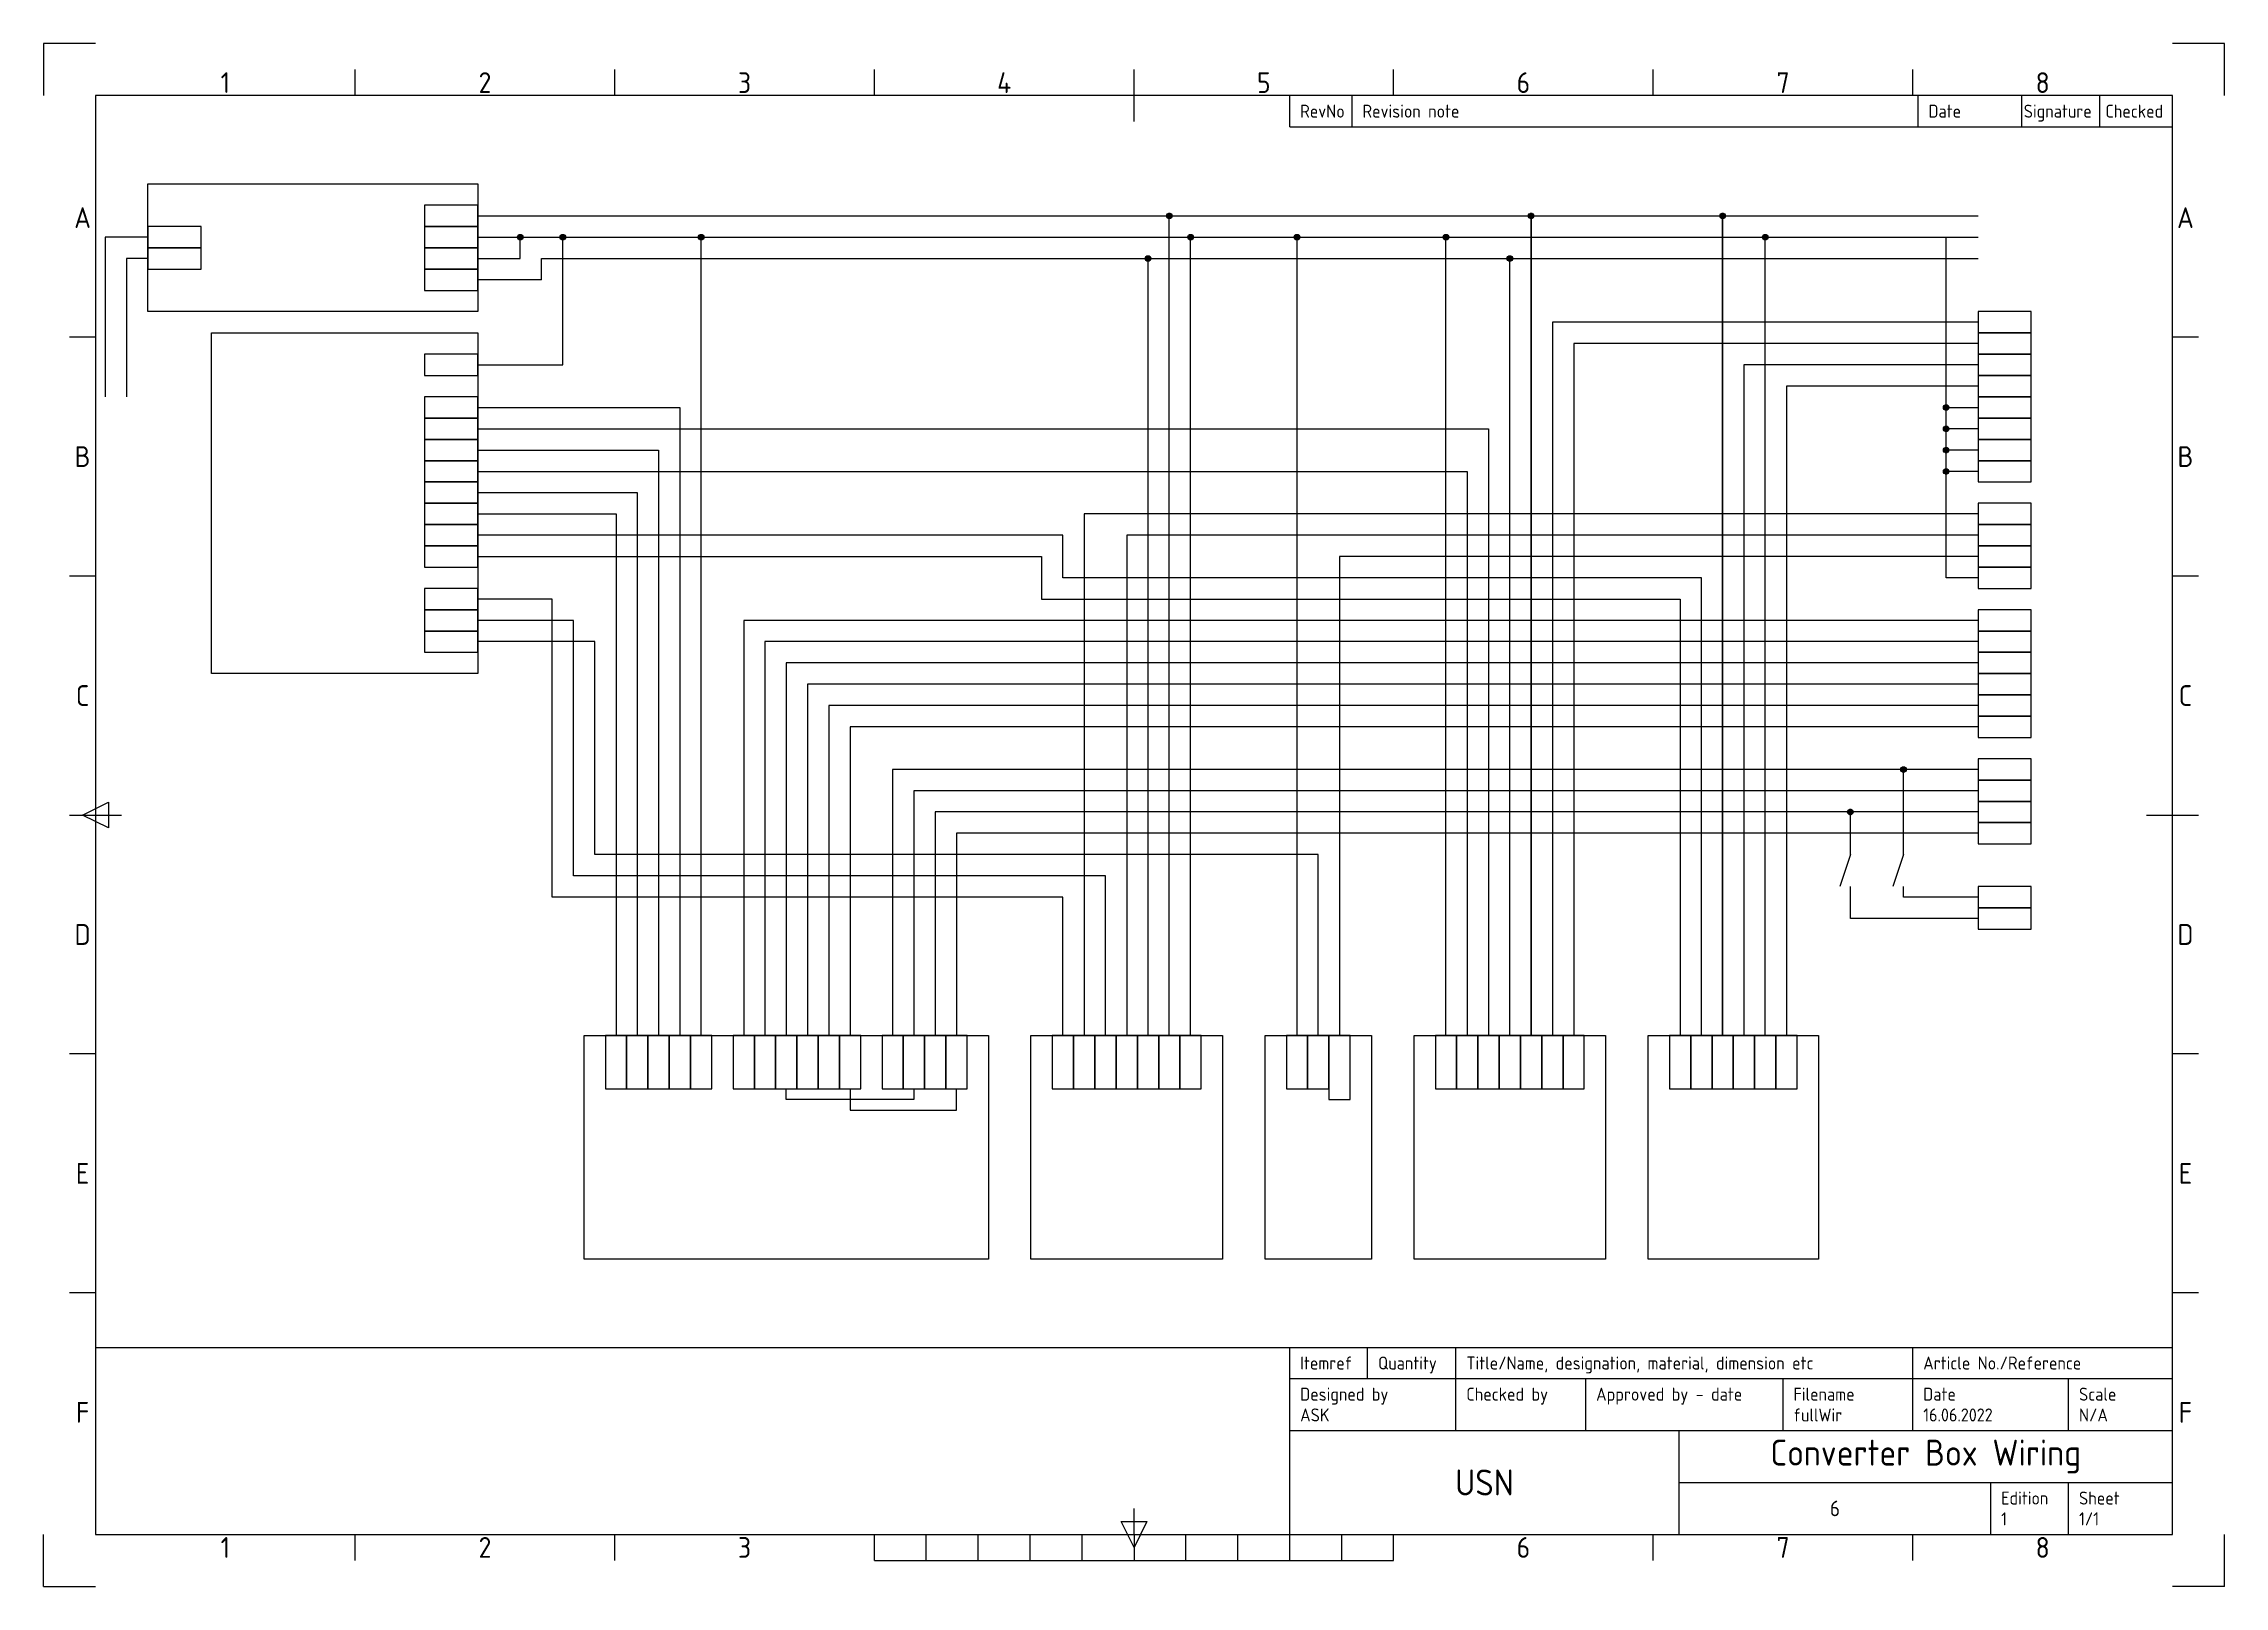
# Paper-space layout 'IEC A3 Title Block' of a CAD drawing. Header units: millimetres. Extents: x 0 to 420, y 0 to 297.
# The model-space entities are those that its viewports show. They can reach past a viewport. Long polylines and large blocks are cut down to what shows.
import ezdxf
from ezdxf.enums import TextEntityAlignment as Align

# ---------------------------------------------------------------- set-up
doc = ezdxf.new("R2010")
doc.units = ezdxf.units.MM
doc.header["$LTSCALE"] = 6
for name, color, linetype in [('1_24V', 92, 'Continuous'), ('1_AI', 210, 'Continuous'), ('1_AO', 30, 'Continuous'), ('1_ArdSign', 2, 'Continuous'), ('1_GND', 7, 'Continuous'), ('1_OutSign', 4, 'Continuous'), ('1_PM15V', 1, 'Continuous'), ('BLU_0.5mm^2', 5, 'Continuous'), ('FRAME025', 7, 'Continuous'), ('FRAME050', 6, 'Continuous'), ('FRAME070', 5, 'Continuous'), ('FRAME200', 8, 'Continuous'), ('TB', 7, 'Continuous')]:
    doc.layers.add(name, color=color, linetype=linetype)
doc.styles.add('ISOCP', font='isocp.shx')

# ---------------------------------------------------------------- blocks, each defined once
blk = doc.blocks.new('ISO_A3')
at = {"layer": 'FRAME050'}
for p, q in [((60, 287), (60, 292)), ((110, 287), (110, 292)), ((160, 287), (160, 292)), ((210, 282), (210, 292)), ((260, 287), (260, 292)), ((310, 287), (310, 292)), ((360, 287), (360, 292)), ((10, 240.5), (5, 240.5)), ((415, 240.5), (410, 240.5)), ((10, 194.5), (5, 194.5)), ((415, 194.5), (410, 194.5)), ((5, 148.5), (15, 148.5)), ((7.5, 148.5), (12.5, 151)), ((12.5, 146), (7.5, 148.5)), ((12.5, 151), (12.5, 146)), ((405, 148.5), (415, 148.5)), ((10, 102.5), (5, 102.5)), ((415, 102.5), (410, 102.5)), ((10, 56.5), (5, 56.5)), ((415, 56.5), (410, 56.5)), ((210, 10), (210, 15)), ((60, 5), (60, 10)), ((110, 5), (110, 10)), ((160, 5), (160, 10)), ((170, 5), (170, 10)), ((180, 5), (180, 10)), ((190, 5), (190, 10)), ((200, 5), (200, 10)), ((210, 7.5), (207.5, 12.5)), ((207.5, 12.5), (212.5, 12.5)), ((212.5, 12.5), (210, 7.5)), ((210, 10), (210, 5)), ((220, 5), (220, 10)), ((230, 5), (230, 10)), ((240, 5), (240, 10)), ((250, 5), (250, 10)), ((260, 5), (260, 10)), ((310, 5), (310, 10)), ((360, 5), (360, 10)), ((160, 5), (260, 5))]:
    blk.add_line(p, q, dxfattribs=at)
at = {"layer": 'FRAME070'}
for p, q in [((410, 287), (10, 287)), ((10, 287), (10, 10)), ((240, 281), (240, 287)), ((252, 281), (252, 287)), ((361, 281), (361, 287)), ((381, 281), (381, 287)), ((396, 281), (396, 287)), ((410, 10), (410, 287)), ((240, 281), (410, 281)), ((240, 46), (410, 46)), ((240, 40), (240, 46)), ((255, 40), (255, 46)), ((272, 40), (272, 46)), ((360, 40), (360, 46)), ((240, 40), (410, 40)), ((240, 10), (240, 40)), ((272, 30), (272, 40)), ((297, 30), (297, 40)), ((335, 30), (335, 40)), ((360, 30), (360, 40)), ((390, 30), (390, 40)), ((240, 30), (410, 30)), ((315, 10), (315, 30)), ((315, 20), (410, 20)), ((375, 10), (375, 20)), ((390, 10), (390, 20)), ((10, 10), (410, 10))]:
    blk.add_line(p, q, dxfattribs=at)
at = {"layer": 'FRAME200'}
for p, q in [((10, 297), (0, 297)), ((0, 297), (0, 287)), ((420, 297), (410, 297)), ((420, 287), (420, 297)), ((0, 0), (0, 10)), ((420, 0), (420, 10)), ((0, 0), (10, 0)), ((420, 0), (410, 0))]:
    blk.add_line(p, q, dxfattribs=at)
at = {"layer": 'FRAME025', "style": 'ISOCP'}
for s, p in [('RevNo', (242, 284)), ('Revision note', (254, 284)), ('Date', (363, 284)), ('Signature', (381.36, 284)), ('Checked', (397.08, 284)), ('Itemref', (242, 43)), ('Quantity', (257, 43)), ('Title/Name, designation, material, dimension etc', (274, 43)), ('Article No./Reference', (362, 43)), ('Designed by', (242, 37)), ('Checked by', (274, 37)), ('Approved by - date', (299, 37)), ('Filename', (337, 37)), ('Date', (362, 37)), ('Scale', (392, 37)), ('Edition', (377, 17)), ('Sheet', (392, 17))]:
    blk.add_text(s, height=2.5, dxfattribs=at).set_placement(p, align=Align.MIDDLE_LEFT)
at = {"layer": 'FRAME025', "style": 'ISOCP', "flags": 8}
for tag, p in [('DESIGNED_BY', (242, 33)), ('CHECKED_BY', (274, 33)), ('APPROVED_BY_DATE', (299, 33)), ('FILENAME', (337, 33)), ('DATE', (362, 33)), ('SCALE', (392, 33)), ('EDITION', (377, 13)), ('SHEET', (392, 13))]:
    blk.add_attdef(tag, text='', height=2.5, dxfattribs=at).set_placement(p, align=Align.MIDDLE_LEFT)
at = {"layer": 'FRAME050', "style": 'ISOCP'}
for s, p in [('1', (35, 289.5)), ('2', (85, 289.5)), ('3', (135, 289.5)), ('4', (185, 289.5)), ('5', (235, 289.5)), ('6', (285, 289.5)), ('7', (335, 289.5)), ('8', (385, 289.5)), ('A', (7.5, 263.5)), ('A', (412.5, 263.5)), ('B', (7.5, 217.5)), ('B', (412.5, 217.5)), ('C', (7.5, 171.5)), ('C', (412.5, 171.5)), ('D', (7.5, 125.5)), ('D', (412.5, 125.5)), ('E', (7.5, 79.5)), ('E', (412.5, 79.5)), ('F', (7.5, 33.5)), ('F', (412.5, 33.5)), ('1', (35, 7.5)), ('2', (85, 7.5)), ('3', (135, 7.5)), ('6', (285, 7.5)), ('7', (335, 7.5)), ('8', (385, 7.5))]:
    blk.add_text(s, height=4, dxfattribs=at).set_placement(p, align=Align.MIDDLE)
at = {"layer": 'FRAME050', "style": 'ISOCP', "flags": 8}
for tag, height, p in [('TITLE', 5, (362.5, 25)), ('OWNER', 5, (277.5, 20)), ('DRAWING_NUMBER', 3, (345, 15))]:
    blk.add_attdef(tag, text='', height=height, dxfattribs=at).set_placement(p, align=Align.MIDDLE)
at = {"layer": 'TB', "style": 'ISOCP', "flags": 9}
for tag in ['MINX', 'MINY', 'MAXX', 'MAXY']:
    blk.add_attdef(tag, (0, 0), '', height=2.5, dxfattribs=at)

msp = doc.modelspace()

# ---------------------------------------------------------------- linework, layer by layer
for points in [[(34.33, 220), (96.33, 220), (96.33, 196), (34.33, 196)], [(86.33, 212), (96.33, 212), (96.33, 216), (86.33, 216)], [(34.33, 208), (44.33, 208), (44.33, 212), (34.33, 212)], [(86.33, 208), (96.33, 208), (96.33, 212), (86.33, 212)], [(34.33, 204), (44.33, 204), (44.33, 208), (34.33, 208)], [(86.33, 204), (96.33, 204), (96.33, 208), (86.33, 208)], [(86.33, 200), (96.33, 200), (96.33, 204), (86.33, 204)], [(378.33, 192), (388.33, 192), (388.33, 196), (378.33, 196)], [(46.33, 192), (96.33, 192), (96.33, 128), (46.33, 128)], [(378.33, 188), (388.33, 188), (388.33, 192), (378.33, 192)], [(86.33, 184), (96.33, 184), (96.33, 188), (86.33, 188)], [(378.33, 184), (388.33, 184), (388.33, 188), (378.33, 188)], [(378.33, 180), (388.33, 180), (388.33, 184), (378.33, 184)], [(86.33, 176), (96.33, 176), (96.33, 180), (86.33, 180)], [(378.33, 176), (388.33, 176), (388.33, 180), (378.33, 180)], [(86.33, 172), (96.33, 172), (96.33, 176), (86.33, 176)], [(378.33, 172), (388.33, 172), (388.33, 176), (378.33, 176)], [(86.33, 168), (96.33, 168), (96.33, 172), (86.33, 172)], [(378.33, 168), (388.33, 168), (388.33, 172), (378.33, 172)], [(86.33, 164), (96.33, 164), (96.33, 168), (86.33, 168)], [(86.33, 160), (96.33, 160), (96.33, 164), (86.33, 164)], [(378.33, 164), (388.33, 164), (388.33, 168), (378.33, 168)], [(86.33, 156), (96.33, 156), (96.33, 160), (86.33, 160)], [(378.33, 156), (388.33, 156), (388.33, 160), (378.33, 160)], [(86.33, 152), (96.33, 152), (96.33, 156), (86.33, 156)], [(378.33, 152), (388.33, 152), (388.33, 156), (378.33, 156)], [(86.33, 148), (96.33, 148), (96.33, 152), (86.33, 152)], [(378.33, 148), (388.33, 148), (388.33, 152), (378.33, 152)], [(378.33, 144), (388.33, 144), (388.33, 148), (378.33, 148)], [(86.33, 140), (96.33, 140), (96.33, 144), (86.33, 144)], [(86.33, 136), (96.33, 136), (96.33, 140), (86.33, 140)], [(378.33, 136), (388.33, 136), (388.33, 140), (378.33, 140)], [(86.33, 132), (96.33, 132), (96.33, 136), (86.33, 136)], [(378.33, 132), (388.33, 132), (388.33, 136), (378.33, 136)], [(378.33, 128), (388.33, 128), (388.33, 132), (378.33, 132)], [(378.33, 124), (388.33, 124), (388.33, 128), (378.33, 128)], [(378.33, 120), (388.33, 120), (388.33, 124), (378.33, 124)], [(378.33, 116), (388.33, 116), (388.33, 120), (378.33, 120)], [(378.33, 108), (388.33, 108), (388.33, 112), (378.33, 112)], [(378.33, 104), (388.33, 104), (388.33, 108), (378.33, 108)], [(378.33, 100), (388.33, 100), (388.33, 104), (378.33, 104)], [(378.33, 96), (388.33, 96), (388.33, 100), (378.33, 100)], [(378.33, 84), (388.33, 84), (388.33, 88), (378.33, 88)], [(378.33, 80), (388.33, 80), (388.33, 84), (378.33, 84)], [(192.33, 60), (192.33, 18), (116.33, 18), (116.33, 60)], [(120.33, 60), (120.33, 50), (124.33, 50), (124.33, 60)], [(124.33, 60), (124.33, 50), (128.33, 50), (128.33, 60)], [(128.33, 60), (128.33, 50), (132.33, 50), (132.33, 60)], [(132.33, 60), (132.33, 50), (136.33, 50), (136.33, 60)], [(136.33, 60), (136.33, 50), (140.33, 50), (140.33, 60)], [(144.33, 60), (144.33, 50), (148.33, 50), (148.33, 60)], [(148.33, 60), (148.33, 50), (152.33, 50), (152.33, 60)], [(152.33, 60), (152.33, 50), (156.33, 50), (156.33, 60)], [(156.33, 60), (156.33, 50), (160.33, 50), (160.33, 60)], [(160.33, 60), (160.33, 50), (164.33, 50), (164.33, 60)], [(164.33, 60), (164.33, 50), (168.33, 50), (168.33, 60)], [(172.33, 60), (172.33, 50), (176.33, 50), (176.33, 60)], [(176.33, 60), (176.33, 50), (180.33, 50), (180.33, 60)], [(180.33, 60), (180.33, 50), (184.33, 50), (184.33, 60)], [(184.33, 60), (184.33, 50), (188.33, 50), (188.33, 60)], [(236.33, 60), (236.33, 18), (200.33, 18), (200.33, 60)], [(204.33, 60), (204.33, 50), (208.33, 50), (208.33, 60)], [(208.33, 60), (208.33, 50), (212.33, 50), (212.33, 60)], [(212.33, 60), (212.33, 50), (216.33, 50), (216.33, 60)], [(216.33, 60), (216.33, 50), (220.33, 50), (220.33, 60)], [(220.33, 60), (220.33, 50), (224.33, 50), (224.33, 60)], [(224.33, 60), (224.33, 50), (228.33, 50), (228.33, 60)], [(228.33, 60), (228.33, 50), (232.33, 50), (232.33, 60)], [(264.33, 60), (264.33, 18), (244.33, 18), (244.33, 60)], [(248.33, 60), (248.33, 50), (252.33, 50), (252.33, 60)], [(252.33, 60), (252.33, 50), (256.33, 50), (256.33, 60)], [(256.33, 60), (256.33, 48), (260.33, 48), (260.33, 60)], [(308.33, 18), (272.33, 18), (272.33, 60), (308.33, 60)], [(276.33, 60), (276.33, 50), (280.33, 50), (280.33, 60)], [(280.33, 60), (280.33, 50), (284.33, 50), (284.33, 60)], [(284.33, 60), (284.33, 50), (288.33, 50), (288.33, 60)], [(288.33, 60), (288.33, 50), (292.33, 50), (292.33, 60)], [(292.33, 60), (292.33, 50), (296.33, 50), (296.33, 60)], [(296.33, 60), (296.33, 50), (300.33, 50), (300.33, 60)], [(300.33, 60), (300.33, 50), (304.33, 50), (304.33, 60)], [(348.33, 18), (316.33, 18), (316.33, 60), (348.33, 60)], [(320.33, 60), (320.33, 50), (324.33, 50), (324.33, 60)], [(324.33, 60), (324.33, 50), (328.33, 50), (328.33, 60)], [(328.33, 60), (328.33, 50), (332.33, 50), (332.33, 60)], [(332.33, 60), (332.33, 50), (336.33, 50), (336.33, 60)], [(336.33, 60), (336.33, 50), (340.33, 50), (340.33, 60)], [(340.33, 60), (340.33, 50), (344.33, 50), (344.33, 60)]]:
    msp.add_lwpolyline(points, close=True)
at = {"layer": '1_24V'}
for p, q in [((364.33, 94), (364.33, 110)), ((354.33, 94), (354.33, 102)), ((354.33, 94), (352.33, 88)), ((364.33, 94), (362.33, 88))]:
    msp.add_line(p, q, dxfattribs=at)
for points in [[(378.33, 110), (174.33, 110), (174.33, 60)], [(378.33, 102), (182.33, 102), (182.33, 60)], [(378.33, 82), (354.33, 82), (354.33, 88)], [(378.33, 86), (364.33, 86), (364.33, 88)]]:
    msp.add_lwpolyline(points, dxfattribs=at)
for centre, radius in [((364.33, 109.99), 0.52), ((364.33, 109.99), 0.48), ((364.34, 109.99), 0.44), ((364.34, 109.98), 0.4), ((364.33, 109.99), 0.36), ((364.33, 109.99), 0.32), ((364.33, 109.99), 0.28), ((364.33, 109.99), 0.24), ((364.33, 109.99), 0.2), ((364.33, 109.99), 0.02), ((354.33, 101.99), 0.52), ((354.33, 101.99), 0.48), ((354.34, 101.99), 0.44), ((354.34, 101.98), 0.4), ((354.33, 101.99), 0.36), ((354.33, 101.99), 0.32), ((354.33, 101.99), 0.28), ((354.33, 101.99), 0.24), ((354.33, 101.99), 0.2), ((354.33, 101.99), 0.02)]:
    msp.add_circle(centre, radius, dxfattribs=at)
at = {"layer": '1_AI'}
for p, q in [((378.33, 150), (258.33, 150)), ((258.33, 150), (258.33, 60))]:
    msp.add_line(p, q, dxfattribs=at)
for points in [[(378.33, 158), (210.33, 158), (210.33, 60)], [(378.33, 154), (218.33, 154), (218.33, 60)]]:
    msp.add_lwpolyline(points, dxfattribs=at)
at = {"layer": '1_AO'}
for points in [[(378.33, 194), (298.33, 194), (298.33, 60)], [(378.33, 190), (302.33, 190), (302.33, 60)], [(378.33, 186), (334.33, 186), (334.33, 60)], [(378.33, 182), (342.33, 182), (342.33, 60)]]:
    msp.add_lwpolyline(points, dxfattribs=at)
at = {"layer": '1_ArdSign', "color": 42}
for p, q in [((206.33, 154), (96.33, 154)), ((206.33, 146), (206.33, 154)), ((96.33, 150), (202.33, 150)), ((326.33, 146), (206.33, 146)), ((326.33, 60), (326.33, 146)), ((202.33, 142), (322.33, 142)), ((322.33, 142), (322.33, 60))]:
    msp.add_line(p, q, dxfattribs=at)
at = {"layer": '1_ArdSign'}
msp.add_line((202.33, 150), (202.33, 142), dxfattribs=at)
for points in [[(96.33, 178), (134.33, 178), (134.33, 60)], [(96.33, 170), (130.33, 170), (130.33, 60)], [(96.33, 162), (126.33, 162), (126.33, 60)], [(96.33, 158), (122.33, 158), (122.33, 60)]]:
    msp.add_lwpolyline(points, dxfattribs=at)
at = {"layer": '1_ArdSign', "color": 42}
for points in [[(96.33, 174), (286.33, 174), (286.33, 60)], [(96.33, 166), (282.33, 166), (282.33, 60)]]:
    msp.add_lwpolyline(points, dxfattribs=at)
at = {"layer": '1_ArdSign', "color": 171}
for points in [[(206.33, 60), (206.33, 86), (110.33, 86), (110.33, 142), (96.33, 142)], [(214.33, 60), (214.33, 90), (114.33, 90), (114.33, 138), (96.33, 138)], [(254.33, 60), (254.33, 94), (118.33, 94), (118.33, 134), (96.33, 134)]]:
    msp.add_lwpolyline(points, dxfattribs=at)
at = {"layer": '1_GND'}
for p, q in [((138.33, 60), (138.33, 210)), ((230.33, 60), (230.33, 210)), ((250.33, 60), (250.33, 210)), ((278.33, 60), (278.33, 210)), ((338.33, 60), (338.33, 210)), ((372.33, 178), (372.33, 210)), ((378.33, 174), (372.33, 174)), ((378.33, 170), (372.33, 170)), ((378.33, 166), (372.33, 166)), ((378.33, 118), (370.33, 118))]:
    msp.add_line(p, q, dxfattribs=at)
for points in [[(96.33, 210), (104.33, 210), (104.33, 210), (378.33, 210)], [(96.33, 206), (104.33, 206), (104.33, 210)], [(96.33, 186), (112.33, 186), (112.33, 210)], [(378.33, 146), (372.33, 146), (372.33, 178), (378.33, 178)], [(378.33, 130), (154.33, 130), (154.33, 60)], [(378.33, 130), (372.33, 130)], [(378.33, 118), (166.33, 118), (166.33, 60)], [(378.33, 106), (178.33, 106), (178.33, 60)], [(378.33, 98), (186.33, 98), (186.33, 60)], [(178.33, 50), (178.33, 48), (154.33, 48), (154.33, 50)], [(166.33, 50), (166.33, 46), (186.33, 46), (186.33, 50)]]:
    msp.add_lwpolyline(points, dxfattribs=at)
for centre, radius in [((104.33, 209.99), 0.52), ((104.33, 209.99), 0.48), ((104.34, 209.99), 0.44), ((104.34, 209.98), 0.4), ((104.33, 209.99), 0.36), ((104.33, 209.99), 0.32), ((104.33, 209.99), 0.28), ((104.33, 209.99), 0.24), ((104.33, 209.99), 0.2), ((104.33, 209.99), 0.02), ((112.33, 209.99), 0.52), ((112.33, 209.99), 0.48), ((112.34, 209.99), 0.44), ((112.34, 209.98), 0.4), ((112.33, 209.99), 0.36), ((112.33, 209.99), 0.32), ((112.33, 209.99), 0.28), ((112.33, 209.99), 0.24), ((112.33, 209.99), 0.2), ((112.33, 209.99), 0.02), ((138.33, 209.99), 0.52), ((138.33, 209.99), 0.48), ((138.34, 209.99), 0.44), ((138.34, 209.98), 0.4), ((138.33, 209.99), 0.36), ((138.33, 209.99), 0.32), ((138.33, 209.99), 0.28), ((138.33, 209.99), 0.24), ((138.33, 209.99), 0.2), ((138.33, 209.99), 0.02), ((230.33, 209.99), 0.52), ((230.33, 209.99), 0.48), ((230.34, 209.99), 0.44), ((230.34, 209.98), 0.4), ((230.33, 209.99), 0.36), ((230.33, 209.99), 0.32), ((230.33, 209.99), 0.28), ((230.33, 209.99), 0.24), ((230.33, 209.99), 0.2), ((230.33, 209.99), 0.02), ((250.33, 209.99), 0.52), ((250.33, 209.99), 0.48), ((250.34, 209.99), 0.44), ((250.34, 209.98), 0.4), ((250.33, 209.99), 0.36), ((250.33, 209.99), 0.32), ((250.33, 209.99), 0.28), ((250.33, 209.99), 0.24), ((250.33, 209.99), 0.2), ((250.33, 209.99), 0.02), ((278.33, 209.99), 0.52), ((278.33, 209.99), 0.48), ((278.34, 209.99), 0.44), ((278.34, 209.98), 0.4), ((278.33, 209.99), 0.36), ((278.33, 209.99), 0.32), ((278.33, 209.99), 0.28), ((278.33, 209.99), 0.24), ((278.33, 209.99), 0.2), ((278.33, 209.99), 0.02), ((338.33, 209.99), 0.52), ((338.33, 209.99), 0.48), ((338.34, 209.99), 0.44), ((338.34, 209.98), 0.4), ((338.33, 209.99), 0.36), ((338.33, 209.99), 0.32), ((338.33, 209.99), 0.28), ((338.33, 209.99), 0.24), ((338.33, 209.99), 0.2), ((338.33, 209.99), 0.02), ((372.33, 177.99), 0.52), ((372.33, 177.99), 0.48), ((372.34, 177.99), 0.44), ((372.34, 177.98), 0.4), ((372.33, 177.99), 0.36), ((372.33, 177.99), 0.32), ((372.33, 177.99), 0.28), ((372.33, 177.99), 0.24), ((372.33, 177.99), 0.2), ((372.33, 177.99), 0.02), ((372.33, 173.99), 0.52), ((372.33, 173.99), 0.48), ((372.34, 173.99), 0.44), ((372.34, 173.98), 0.4), ((372.33, 173.99), 0.36), ((372.33, 173.99), 0.32), ((372.33, 173.99), 0.28), ((372.33, 173.99), 0.24), ((372.33, 173.99), 0.2), ((372.33, 173.99), 0.02), ((372.33, 169.99), 0.52), ((372.33, 169.99), 0.48), ((372.34, 169.99), 0.44), ((372.34, 169.98), 0.4), ((372.33, 169.99), 0.36), ((372.33, 169.99), 0.32), ((372.33, 169.99), 0.28), ((372.33, 169.99), 0.24), ((372.33, 169.99), 0.2), ((372.33, 169.99), 0.02), ((372.33, 165.99), 0.52), ((372.33, 165.99), 0.48), ((372.34, 165.99), 0.44), ((372.34, 165.98), 0.4), ((372.33, 165.99), 0.36), ((372.33, 165.99), 0.32), ((372.33, 165.99), 0.28), ((372.33, 165.99), 0.24), ((372.33, 165.99), 0.2), ((372.33, 165.99), 0.02)]:
    msp.add_circle(centre, radius, dxfattribs=at)
at = {"layer": '1_OutSign'}
for points in [[(378.33, 138), (146.33, 138), (146.33, 60)], [(378.33, 134), (150.33, 134), (150.33, 60)], [(378.33, 126), (158.33, 126), (158.33, 60)], [(378.33, 122), (162.33, 122), (162.33, 60)]]:
    msp.add_lwpolyline(points, dxfattribs=at)
at = {"layer": '1_PM15V'}
for p, q in [((226.33, 60), (226.33, 214)), ((294.33, 60), (294.33, 214)), ((294.33, 214), (294.33, 60)), ((330.33, 60), (330.33, 214)), ((330.33, 214), (330.33, 60)), ((222.33, 60), (222.33, 206)), ((290.33, 60), (290.33, 206)), ((108.33, 202), (96.33, 202))]:
    msp.add_line(p, q, dxfattribs=at)
for points in [[(96.33, 214), (100.33, 214), (100.33, 214), (378.33, 214)], [(108.33, 202), (108.33, 206), (108.33, 206), (378.33, 206)]]:
    msp.add_lwpolyline(points, dxfattribs=at)
for centre, radius in [((226.33, 213.99), 0.52), ((226.33, 213.99), 0.48), ((226.34, 213.99), 0.44), ((226.34, 213.98), 0.4), ((226.33, 213.99), 0.36), ((226.33, 213.99), 0.32), ((226.33, 213.99), 0.28), ((226.33, 213.99), 0.24), ((226.33, 213.99), 0.2), ((226.33, 213.99), 0.02), ((294.33, 213.99), 0.52), ((294.33, 213.99), 0.48), ((294.34, 213.99), 0.44), ((294.34, 213.98), 0.4), ((294.33, 213.99), 0.36), ((294.33, 213.99), 0.32), ((294.33, 213.99), 0.28), ((294.33, 213.99), 0.24), ((294.33, 213.99), 0.2), ((294.33, 213.99), 0.02), ((330.33, 213.99), 0.52), ((330.33, 213.99), 0.48), ((330.34, 213.99), 0.44), ((330.34, 213.98), 0.4), ((330.33, 213.99), 0.36), ((330.33, 213.99), 0.32), ((330.33, 213.99), 0.28), ((330.33, 213.99), 0.24), ((330.33, 213.99), 0.2), ((330.33, 213.99), 0.02), ((222.33, 205.99), 0.52), ((222.33, 205.99), 0.48), ((222.34, 205.99), 0.44), ((222.34, 205.98), 0.4), ((222.33, 205.99), 0.36), ((222.33, 205.99), 0.32), ((222.33, 205.99), 0.28), ((222.33, 205.99), 0.24), ((222.33, 205.99), 0.2), ((222.33, 205.99), 0.02), ((290.33, 205.99), 0.52), ((290.33, 205.99), 0.48), ((290.34, 205.99), 0.44), ((290.34, 205.98), 0.4), ((290.33, 205.99), 0.36), ((290.33, 205.99), 0.32), ((290.33, 205.99), 0.28), ((290.33, 205.99), 0.24), ((290.33, 205.99), 0.2), ((290.33, 205.99), 0.02)]:
    msp.add_circle(centre, radius, dxfattribs=at)
at = {"layer": 'BLU_0.5mm^2', "color": 42}
msp.add_lwpolyline([(34.33, 210), (26.33, 210), (26.33, 180)], dxfattribs=at)
at = {"layer": 'BLU_0.5mm^2'}
msp.add_lwpolyline([(34.33, 206), (30.33, 206), (30.33, 180)], dxfattribs=at)

# ---------------------------------------------------------------- texts
at = {"attachment_point": 1}
for s, width, gutter_width, heights, insert, char_height in [('\\pxqc;230VAC\\Pto\\P±15VDC\\PPower Supply', 44.9909, 14, [21.9], (42.13, 217.4), 2.8), ('+15V', 4, 10, [2], (87.1, 215.03), 2), ('L', 4, 10, [2], (37.1, 211.03), 2), ('OV', 4, 10, [2], (89.1, 211.03), 2), ('Voltage Dist.', 52.6833, 14, [2.74], (382.13, 211.4), 2.8), ('N', 4, 10, [2], (37.1, 207.03), 2), ('OV', 4, 10, [2], (89.1, 207.03), 2), ('-15V', 4, 10, [2], (87.1, 203.03), 2), ('AO0', 4, 10, [2], (379.38, 195.03), 2), ('GND', 8.8969, 10, [2], (87.1, 187.03), 2), ('AO2', 4, 10, [2], (379.39, 187.03), 2), ('AO3', 4, 10, [2], (379.13, 183.03), 2), ('Pin 2', 8.8969, 10, [2], (87.1, 179.03), 2), ('COM0', 4, 10, [2], (379.13, 179.03), 2), ('Pin 3', 8.8969, 10, [2], (87.1, 175.03), 2), ('COM1', 4, 10, [2], (379.1, 175.03), 2), ('Pin 4', 8.8969, 10, [2], (87.1, 171.03), 2), ('COM2', 4, 10, [2], (379.1, 171.03), 2), ('Pin 5', 8.9689, 10, [2], (87.1, 167.03), 2), ('COM3', 4, 10, [2], (379.09, 167.03), 2), ('Arduino Uno', 29.4474, 14, [3.73], (54.13, 163.4), 2.8), ('Pin 6', 8.8969, 10, [2], (87.1, 163.03), 2), ('Pin 7', 8.8969, 10, [2], (87.1, 159.03), 2), ('AI0', 4, 10, [2], (379.38, 159.03), 2), ('Pin 8', 8.8969, 10, [2], (87.1, 155.03), 2), ('AI1', 4, 10, [2], (379.44, 155.03), 2), ('Pin 9', 8.986, 10, [2], (87.1, 151.03), 2), ('AI2', 4, 10, [2], (379.19, 151.03), 2), ('COMAO', 4, 10, [2], (378.71, 147.03), 2), ('A0', 8.9689, 10, [2], (87.1, 143.03), 2), ('A1', 8.8969, 10, [2], (87.1, 139.03), 2), ('DO0', 4, 10, [2], (379.1, 139.03), 2), ('A2', 8.8969, 10, [2], (87.1, 135.03), 2), ('DO1', 4, 10, [2], (379.1, 135.03), 2), ('0V1DO', 4, 10, [2], (378.8, 131.03), 2), ('DO2', 4, 10, [2], (379.1, 127.03), 2), ('DO3', 4, 10, [2], (379.1, 123.03), 2), ('0V2DO', 4, 10, [2], (378.55, 119.03), 2), ('Ch1', 4, 10, [2], (379.17, 111.03), 2), ('0V1', 4, 10, [2], (379.17, 107.03), 2), ('Ch2', 4, 10, [2], (379.1, 103.03), 2), ('0V2', 4, 10, [2], (379.1, 99.03), 2), ('SW2', 4, 10, [2], (355.1, 91.03), 2), ('SW1', 4, 10, [2], (365.1, 91.03), 2), ('SW01', 4, 10, [2], (379.1, 87.03), 2), ('SW02', 4, 10, [2], (379.1, 83.03), 2), ('Inputs', 4, 10, [2], (125.1, 45.03), 2), ('Outputs', 4, 10, [2], (149.1, 45.03), 2), ('Inputs', 4, 10, [2], (175.1, 45.03), 2), ('\\pxqc;4-20mA\\Pto\\P0-5V\\PConv.', 16.9585, 14, [23.24], (246.02, 42.16), 2.8), ('\\pxqc;5 to 24V\\PRelay module', 40.5486, 14, [9.37], (132.13, 37.4), 2.8), ('\\pxqc;±10V to 0-5V\\PConverter', 40.5486, 14, [9.37], (198.13, 37.4), 2.8), ('\\pxqc;0-5V to ±10V\\PConverter', 40.5486, 14, [9.37], (270.13, 37.33), 2.8), ('\\pxqc;0-5V to \\P0-10V\\PConverter', 40.5486, 14, [25.35], (312.13, 39.4), 2.8)]:
    msp.add_mtext_dynamic_manual_height_columns(s, width=width, gutter_width=gutter_width, heights=heights, dxfattribs=dict(at, insert=insert, char_height=char_height))
at = {"attachment_point": 1, "rotation": 270}
for s, width, gutter_width, heights, insert, char_height in [('To C4 plug', 29.4474, 14, [3.73], (29.73, 178.2), 2.8), ('5V', 4, 10, [2], (123.36, 59.16), 2), ('5V', 4, 10, [2], (127.36, 59.16), 2), ('5V', 4, 10, [2], (131.36, 59.16), 2), ('5V', 4, 10, [2], (135.36, 59.16), 2), ('GND', 4, 10, [2], (139.36, 59.16), 2), ('24V1', 4, 10, [2], (147.36, 59.16), 2), ('24V1', 4, 10, [2], (151.36, 59.16), 2), ('0V1', 4, 10, [2], (155.36, 59.16), 2), ('24V2', 4, 10, [2], (159.36, 59.16), 2), ('24V2', 4, 10, [2], (163.36, 59.16), 2), ('0V2', 4, 10, [2], (167.36, 59.16), 2), ('24V1', 4, 10, [2], (175.36, 59.16), 2), ('0V1', 4, 10, [2], (179.36, 59.16), 2), ('24V2', 4, 10, [2], (183.36, 59.24), 2), ('0V2', 4, 10, [2], (187.36, 59.24), 2), ('0-5V', 4, 10, [2], (207.36, 59.24), 2), ('±10V', 4, 10, [2], (211.36, 57.99), 2), ('0-5V', 4, 10, [2], (215.36, 59.24), 2), ('±10V', 4, 10, [2], (219.36, 57.99), 2), ('-15V', 4, 10, [2], (223.36, 59.24), 2), ('+15V', 4, 10, [2], (227.36, 59.24), 2), ('GND', 4, 10, [2], (231.36, 57.99), 2), ('GND', 4, 10, [2], (251.36, 57.99), 2), ('0-5V', 4, 10, [2], (255.36, 58.95), 2), ('4-20mA', 4, 10, [2], (259.36, 59.42), 2), ('GND', 4, 10, [2], (279.36, 57.99), 2), ('0-5V', 4, 10, [2], (283.36, 58.95), 2), ('0-5V', 4, 10, [2], (287.36, 58.95), 2), ('-15V', 4, 10, [2], (291.36, 59.24), 2), ('+15V', 4, 10, [2], (295.36, 59.24), 2), ('±10V', 4, 10, [2], (299.36, 58.24), 2), ('±10V', 4, 10, [2], (303.36, 58.24), 2), ('0-5V', 4, 10, [2], (323.36, 58.95), 2), ('0-5V', 4, 10, [2], (327.36, 58.95), 2), ('+15V', 4, 10, [2], (331.36, 58.5), 2), ('0-10V', 4, 10, [2], (335.36, 59.35), 2), ('GND', 4, 10, [2], (339.36, 57.99), 2), ('0-10V', 4, 10, [2], (343.36, 59.35), 2)]:
    msp.add_mtext_dynamic_manual_height_columns(s, width=width, gutter_width=gutter_width, heights=heights, dxfattribs=dict(at, insert=insert, char_height=char_height))

psp = doc.layouts.new('IEC A3 Title Block')

# ---------------------------------------------------------------- linework, layer by layer
psp.add_lwpolyline([(10, 46), (410, 46), (410, 65), (410, 65), (410, 287), (10, 287)], close=True)

# ---------------------------------------------------------------- block references
ref = psp.add_blockref('ISO_A3', (0, 0))
ref.add_attrib('OWNER', 'USN', dxfattribs={"layer": 'FRAME050', "height": 5, "style": 'ISOCP', "flags": 8}).set_placement((277.5, 20), align=Align.MIDDLE)
ref.add_attrib('TITLE', 'Converter Box Wiring', dxfattribs={"layer": 'FRAME050', "height": 5, "style": 'ISOCP', "flags": 8}).set_placement((362.5, 25), align=Align.MIDDLE)
ref.add_attrib('DRAWING_NUMBER', '6', dxfattribs={"layer": 'FRAME050', "height": 3, "style": 'ISOCP', "flags": 8}).set_placement((345, 15), align=Align.MIDDLE)
ref.add_attrib('DESIGNED_BY', 'ASK', dxfattribs={"layer": 'FRAME025', "height": 2.5, "style": 'ISOCP', "flags": 8}).set_placement((242, 33), align=Align.MIDDLE_LEFT)
ref.add_attrib('FILENAME', 'fullWir', dxfattribs={"layer": 'FRAME025', "height": 2.5, "style": 'ISOCP', "flags": 8}).set_placement((337, 33), align=Align.MIDDLE_LEFT)
ref.add_attrib('DATE', '16.06.2022', dxfattribs={"layer": 'FRAME025', "height": 2.5, "style": 'ISOCP', "flags": 8}).set_placement((362, 33), align=Align.MIDDLE_LEFT)
ref.add_attrib('SCALE', 'N/A', dxfattribs={"layer": 'FRAME025', "height": 2.5, "style": 'ISOCP', "flags": 8}).set_placement((392, 33), align=Align.MIDDLE_LEFT)
ref.add_attrib('EDITION', '1', dxfattribs={"layer": 'FRAME025', "height": 2.5, "style": 'ISOCP', "flags": 8}).set_placement((377, 13), align=Align.MIDDLE_LEFT)
ref.add_attrib('SHEET', '1/1', dxfattribs={"layer": 'FRAME025', "height": 2.5, "style": 'ISOCP', "flags": 8}).set_placement((392, 13), align=Align.MIDDLE_LEFT)

# ---------------------------------------------------------------- viewports
at = {"layer": '0', "view_target_point": (682.76, 136)}
vp = psp.add_viewport(center=(210, 166.5), size=(400, 241), view_center_point=(-463.07, -17), view_height=235.1964, dxfattribs=at)
vp.dxf.flags = 0x10000  # cut along an outline
vp.dxf.clipping_boundary_handle = psp.add_lwpolyline([(10, 46), (410, 46), (410, 65), (410, 65), (410, 287), (10, 287)], format="xyb", close=True, dxfattribs={"invisible": 1}).dxf.handle

doc.saveas('drawing.dxf')
